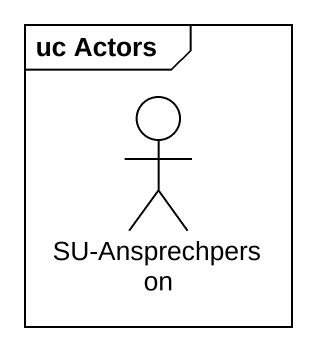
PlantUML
@startuml
mainframe uc Actors
actor "SU-Ansprechperson" as SU_Ansprechperson
@enduml
